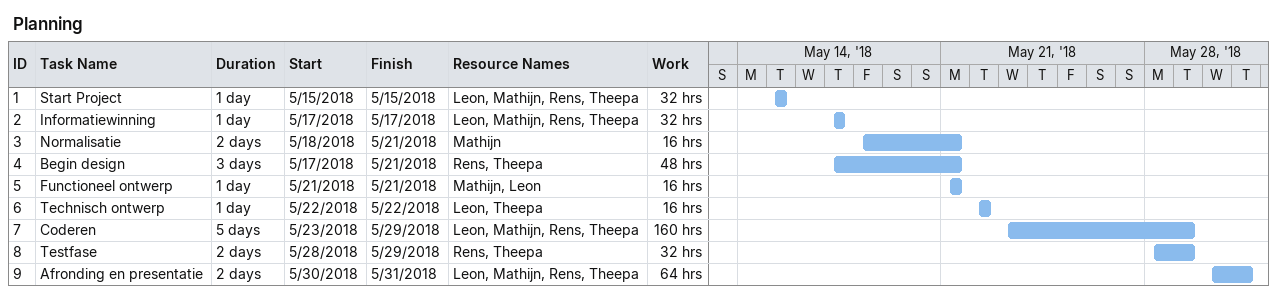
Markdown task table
Planning

| ID | Task | Duration | Start | Finish | Resources | Work (h) |
|---|---|---|---|---|---|---|
| 1 | Start Project | 1d | 2018-05-15 | 2018-05-15 | Leon, Mathijn, Rens, Theepa | 32 |
| 2 | Informatiewinning | 1d | 2018-05-17 | 2018-05-17 | Leon, Mathijn, Rens, Theepa | 32 |
| 3 | Normalisatie | 2d | 2018-05-18 | 2018-05-21 | Mathijn | 16 |
| 4 | Begin design | 3d | 2018-05-17 | 2018-05-21 | Rens, Theepa | 48 |
| 5 | Functioneel ontwerp | 1d | 2018-05-21 | 2018-05-21 | Mathijn, Leon | 16 |
| 6 | Technisch ontwerp | 1d | 2018-05-22 | 2018-05-22 | Leon, Theepa | 16 |
| 7 | Coderen | 5d | 2018-05-23 | 2018-05-29 | Leon, Mathijn, Rens, Theepa | 160 |
| 8 | Testfase | 2d | 2018-05-28 | 2018-05-29 | Rens, Theepa | 32 |
| 9 | Afronding en presentatie | 2d | 2018-05-30 | 2018-05-31 | Leon, Mathijn, Rens, Theepa | 64 |
